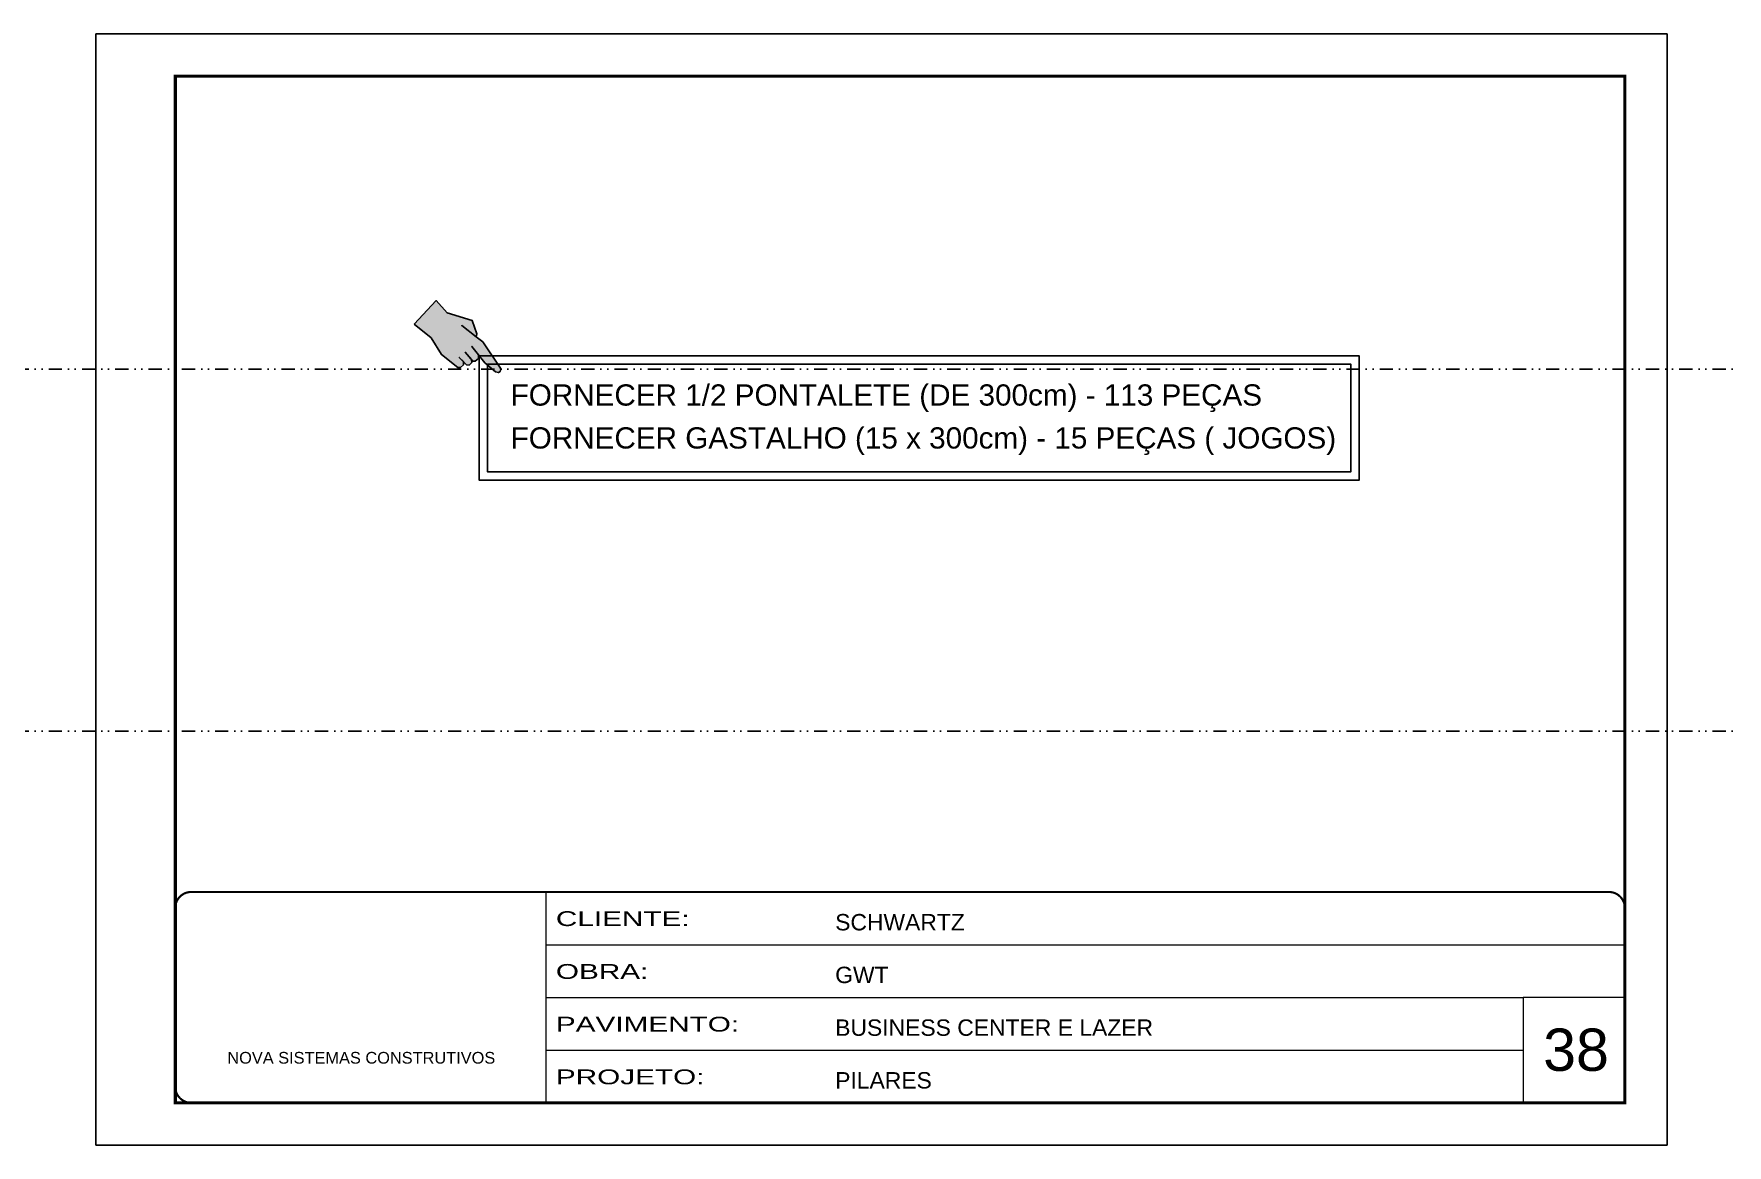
# Model space of a CAD drawing. Extents: x 13379 to 23315, y 867 to 16997.
# Drawn here: x 15912 to 17513, y 5461 to 6511 of the extents above; entities that cross this region are included whole.
import ezdxf

# ---------------------------------------------------------------- set-up
doc = ezdxf.new("R2010")
doc.units = 0
for name, pattern in [('CONTINUO', [0]), ('DASHED', [0.75, 0.5, -0.25]), ('DIVIDE2', [0.625, 0.25, -0.125, 0, -0.125, 0, -0.125])]:
    doc.linetypes.add(name, pattern=pattern)
for name, color, linetype, lineweight in [('CARIMBO', 255, 'Continuous', 9), ('Folhas', 255, 'Continuous', 9), ('SARRAFO DE PRESSAO', 251, 'DASHED', 9)]:
    doc.layers.add(name, color=color, linetype=linetype, lineweight=lineweight)
doc.layers.add('Laje_Perimetro', color=7, linetype='Continuous', plot=False)
for name, color, linetype in [('Nível', 160, 'Continuous'), ('REGUA-80', 111, 'Continuous'), ('va165-sec', 5, 'DASHED')]:
    doc.layers.add(name, color=color, linetype=linetype)
doc.styles.add('ARIAL', font='arial.ttf')
doc.styles.add('Tecnologia', font='')
doc.styles.get('Tecnologia').set_extended_font_data('Forgotten Futurist')

# ---------------------------------------------------------------- blocks, each defined once
blk = doc.blocks.new('9999999999')
at = {"color": 30, "linetype": 'CONTINUO'}
for p, q in [((98564.6, 34230.2), (98564.6, 34429.4)), ((98564.6, 34379.6), (99584, 34379.6)), ((98564.6, 34329.8), (99488, 34329.8)), ((99584, 34329.8), (99488, 34329.8)), ((99488, 34329.8), (99488, 34230.2)), ((98564.6, 34280), (99488, 34280))]:
    blk.add_line(p, q, dxfattribs=at)
at = {"color": 30, "linetype": 'CONTINUO', "const_width": 2}
blk.add_lwpolyline([(99584, 34230.2), (99584, 34414.4, 0.414214), (99569, 34429.4), (98229, 34429.4, 0.414214), (98214, 34414.4), (98214, 34245.2, 0.414214), (98229, 34230.2), (99584, 34230.2)], format="xyb", dxfattribs=at)
at = {"layer": 'Folhas'}
blk.add_lwpolyline([(98139, 34190.2), (99624, 34190.2), (99624, 35240.2), (98139, 35240.2)], close=True, dxfattribs=at)
at = {"layer": 'Folhas', "color": 30, "const_width": 3}
blk.add_lwpolyline([(98214, 34230.2), (99584, 34230.2), (99584, 35200.2), (98214, 35200.2)], close=True, dxfattribs=at)
at = {"color": 7, "linetype": 'Continuous', "ltscale": 5, "style": 'ARIAL'}
for s, height, p in [('SCHWARTZ', 15.48, (98837.7, 34393.1)), ('GWT', 15.48, (98837.7, 34343.3)), ('BUSINESS CENTER E LAZER', 15.483, (98837.7, 34293.5)), ('NOVA SISTEMAS CONSTRUTIVOS', 11.059, (98263.2, 34267.2)), ('PILARES', 15.48, (98837.7, 34243.7))]:
    blk.add_text(s, height=height, dxfattribs=at).set_placement(p)
at = {"layer": 'Folhas', "color": 7, "style": 'Tecnologia', "width": 1.5}
for s, p in [('CLIENTE:', (98573.7, 34397.2)), ('OBRA:', (98573.7, 34347.3)), ('PAVIMENTO:', (98573.7, 34297.5)), ('PROJETO:', (98573.7, 34247.7))]:
    blk.add_text(s, height=14, dxfattribs=at).set_placement(p)
blk = doc.blocks.new('INDICADOR')
at = {"layer": 'va165-sec', "ltscale": 100}
blk.add_hatch(color=61, dxfattribs=at).paths.add_polyline_path([(-59.7, -24.5), (-37.5, -24.3), (-35.4, -22.8), (-34.7, -18.5), (-36.9, -15.9), (-32.1, -16.5), (-29.9, -15.1), (-29.3, -11.2), (-31.5, -8.9), (-29.5, -9.3), (-27.5, -7.7), (-26.6, -3.4), (-28.9, -0.4), (-18.5, -2.8), (-3.7, -3.1), (-0.7, -1.9), (0, 0), (-1.3, 2.8), (-2.9, 3.5), (-33.7, 13.2), (-42.6, 13.1), (-44, 16), (-56.7, 23.9), (-82.1, 13.8), (-99.5, 16.7), (-102.1, -17), (-79.1, -17.5)])
at = {"layer": 'REGUA-80', "color": 1}
blk.add_lwpolyline([(-102.1, -17), (-79.1, -17.5), (-59.7, -24.5), (-37.5, -24.3), (-35.4, -22.8), (-34.7, -18.5), (-36.9, -15.9), (-43.1, -15.1), (-32.1, -16.5), (-29.9, -15.1), (-29.3, -11.2), (-31.5, -8.9), (-41.5, -7), (-29.5, -9.3), (-27.5, -7.7), (-26.6, -3.4), (-28.9, -0.4), (-39.8, 2.2), (-18.5, -2.8), (-3.7, -3.1), (-0.7, -1.9), (0, 0), (-1.3, 2.8), (-2.9, 3.5), (-33.7, 13.2), (-42.6, 13.1), (-61.9, 12.9), (-42.6, 13.1), (-44, 16), (-56.7, 23.9), (-82.1, 13.8), (-99.5, 16.7), (-102.1, -17)], dxfattribs=at)
blk = doc.blocks.new('DEDADA')
at = {"linetype": 'Continuous', "ltscale": 100, "xscale": 0.5000000000004939, "yscale": 0.5000000000004939, "zscale": 0.5000000000004939, "rotation": 321.5463332659798}
blk.add_blockref('INDICADOR', (63.07, 17.03), dxfattribs=at)

msp = doc.modelspace()

# ---------------------------------------------------------------- linework, layer by layer
at = {"color": 1}
for points in [[(16333.12, 6207.04), (17165.04, 6207.04), (17165.04, 6089.78), (16333.12, 6089.78)], [(16340.94, 6199.22), (17157.22, 6199.22), (17157.22, 6097.6), (16340.94, 6097.6)]]:
    msp.add_lwpolyline(points, close=True, dxfattribs=at)
at = {"layer": 'Laje_Perimetro'}
msp.add_lwpolyline([(17456, 6511.34), (15971, 6511.34), (15971, 5461.34), (17456, 5461.34)], close=True, dxfattribs=at)
at = {"layer": 'Nível', "color": 4, "linetype": 'DIVIDE2', "ltscale": 50}
for p, q in [((13378.94, 6194.43), (21112.79, 6194.43)), ((13378.94, 5852.43), (21112.79, 5852.43))]:
    msp.add_line(p, q, dxfattribs=at)

# ---------------------------------------------------------------- block references
at = {"lineweight": 5, "xscale": 1.791027142672635, "yscale": 1.791027142672635, "zscale": 0.5970090475575454}
msp.add_blockref('DEDADA', (16240.03, 6161.76), dxfattribs=at)
at = {"layer": 'SARRAFO DE PRESSAO', "color": 6, "linetype": 'ByBlock'}
msp.add_blockref('9999999999', (-82167.98, -28728.86), dxfattribs=at)

# ---------------------------------------------------------------- texts
at = {"layer": 'CARIMBO', "color": 1, "style": 'ARIAL'}
for s, p in [('FORNECER 1/2 PONTALETE (DE 300cm) - 113 PEÇAS', (16362.95, 6160.1)), ('FORNECER GASTALHO (15 x 300cm) - 15 PEÇAS ( JOGOS)', (16362.95, 6119.53))]:
    msp.add_text(s, height=20.0648, dxfattribs=at).set_placement(p)
at = {"layer": 'CARIMBO', "style": 'ARIAL'}
msp.add_text('38', height=40, dxfattribs=at).set_placement((17338.86, 5531.49))

doc.saveas('drawing.dxf')
